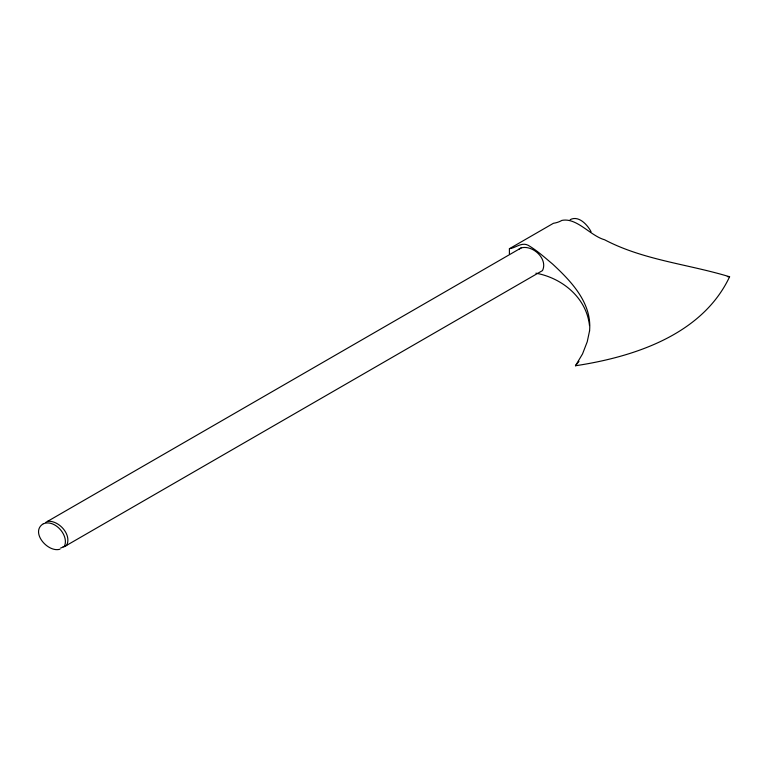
<?xml version="1.0" encoding="UTF-8"?>
<svg xmlns="http://www.w3.org/2000/svg" width="768" height="768" viewBox="0 0 768 768"><rect width="100%" height="100%" fill="white"/><g stroke="black" fill="none" stroke-linecap="round" stroke-linejoin="round"><path stroke-width="1.15" d="M589.584 330.749L587.242 341.741L582.509 353.971L575.462 365.76C634.301 356.861 702.336 334.589 729.6 276.768C688.08 264.086 643.469 260.208 604.589 239.76C590.39 235.843 576.739 217.334 561.878 220.406A50.966 33.216 52.6 0 1 553.44 223.286L509.405 248.717L509.405 253.978M575.462 365.76L578.986 361.344M42.883 524.045C30.259 532.378 48 552.95 59.971 549.197M43.277 523.843C54.595 518.774 69.802 535.891 64.195 546.73L60.605 548.045M45.754 522.413L521.203 247.891C532.925 244.752 548.131 258.979 542.496 270.586L64.762 546.432L63.091 546.614M570.154 219.658C578.65 215.136 587.424 224.746 591.072 231.734M64.762 546.432L66.682 545.299C71.942 534.557 58.838 520.262 47.674 521.28M518.832 249.283L521.203 247.891M509.405 248.717C515.75 247.958 521.626 241.882 528.134 245.27C537.072 250.502 544.733 257.501 552.653 264.096C571.498 281.606 592.243 303.274 589.536 331.133M727.334 276.605L729.6 276.768M535.901 273.187C562.118 277.92 586.522 297.744 589.488 325.594"/></g></svg>
